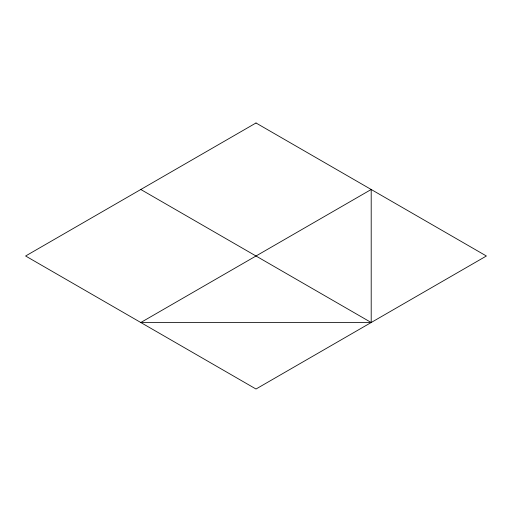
<?xml version="1.0" encoding="UTF-8"?>
<svg xmlns="http://www.w3.org/2000/svg" width="512" height="512" viewBox="0 0 512 512"><rect width="100%" height="100%" fill="white"/><g stroke="black" fill="none" stroke-linecap="round" stroke-linejoin="round"><path stroke-width="0.77" d="M371.2 322.509L140.8 322.509L371.2 189.491L371.2 322.509L140.8 189.491M256 122.982L25.6 256L256 389.018L486.4 256L256 122.982"/></g></svg>
